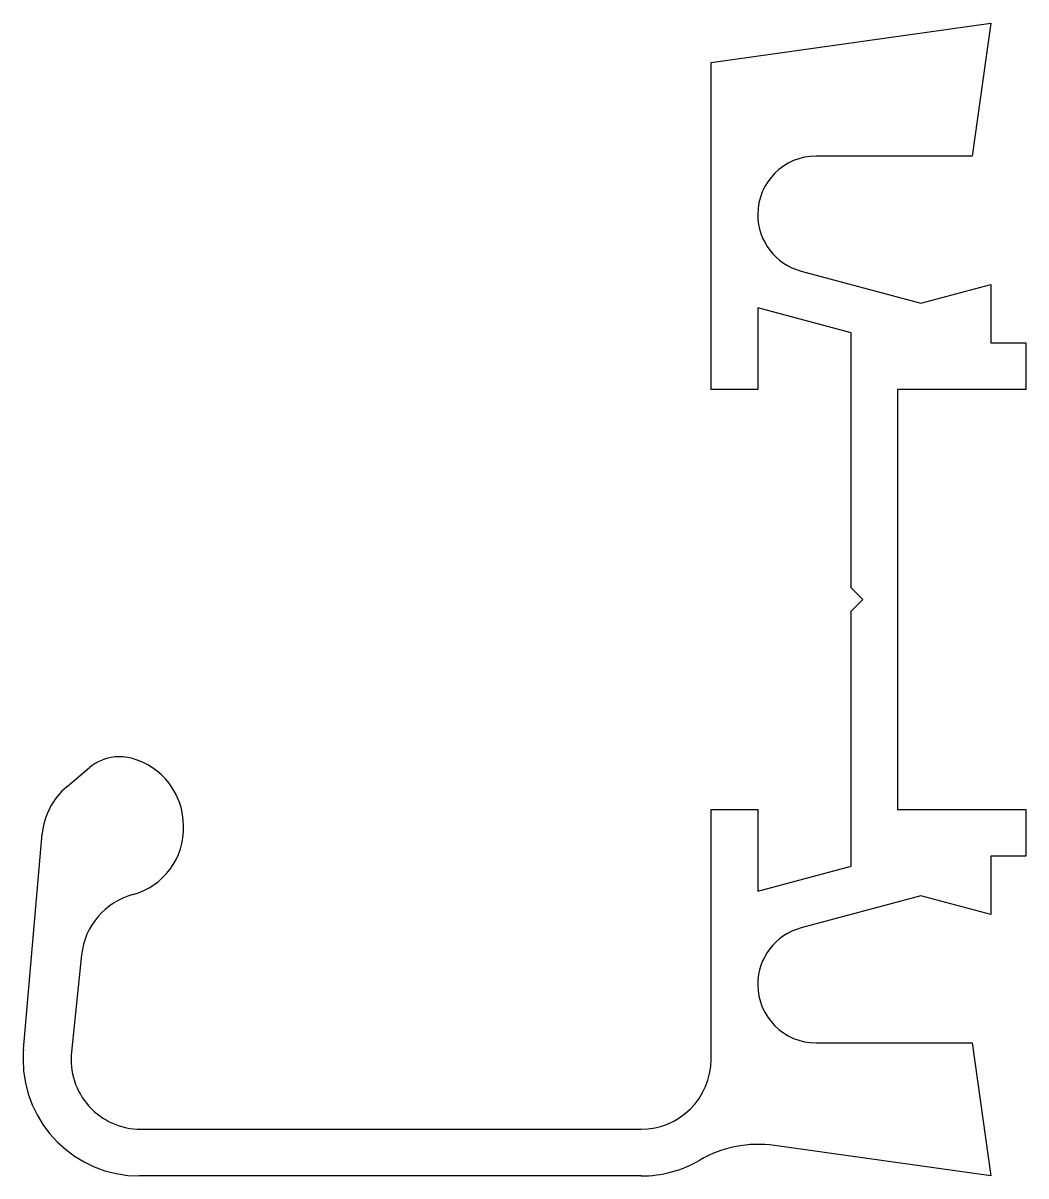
# Model space of a CAD drawing. Extents: x 1575.9 to 1597.4, y 225.8 to 250.5.
import ezdxf

# ---------------------------------------------------------------- set-up
doc = ezdxf.new("R2010")
doc.units = 0
doc.header["$LTSCALE"] = 15
doc.layers.get('0').update_dxf_attribs({"linetype": 'CONTINUOUS'})

msp = doc.modelspace()

# ---------------------------------------------------------------- linework, layer by layer
for p, q in [((1590.625, 249.687), (1596.625, 250.53)), ((1596.625, 250.53), (1596.225, 247.68)), ((1590.625, 242.68), (1590.625, 249.687)), ((1596.225, 247.68), (1592.878, 247.68)), ((1591.625, 246.428), (1591.625, 246.427)), ((1592.554, 245.217), (1595.124, 244.528)), ((1595.124, 244.528), (1596.625, 244.93)), ((1596.625, 244.93), (1596.625, 243.68)), ((1591.625, 244.43), (1591.625, 242.68)), ((1593.625, 243.895), (1591.625, 244.43)), ((1593.625, 238.43), (1593.625, 243.895)), ((1596.625, 243.68), (1597.375, 243.68)), ((1597.375, 243.68), (1597.375, 242.68)), ((1591.625, 242.68), (1590.625, 242.68)), ((1594.625, 242.68), (1594.625, 233.68)), ((1597.375, 242.68), (1594.625, 242.68)), ((1593.875, 238.18), (1593.625, 238.43)), ((1593.625, 237.93), (1593.875, 238.18)), ((1593.625, 232.466), (1593.625, 237.93)), ((1576.818, 234.175), (1577.3, 234.579)), ((1590.625, 228.33), (1590.625, 233.68)), ((1590.625, 233.68), (1591.625, 233.68)), ((1591.625, 233.68), (1591.625, 231.93)), ((1594.625, 233.68), (1597.375, 233.68)), ((1597.375, 233.68), (1597.375, 232.68)), ((1575.885, 228.548), (1576.288, 233.157)), ((1596.625, 232.68), (1596.625, 231.43)), ((1597.375, 232.68), (1596.625, 232.68)), ((1591.625, 231.93), (1593.625, 232.466)), ((1595.124, 231.833), (1592.554, 231.144)), ((1596.625, 231.43), (1595.124, 231.833)), ((1577.131, 230.569), (1576.913, 228.487)), ((1591.625, 229.934), (1591.625, 229.933)), ((1592.878, 228.68), (1596.225, 228.68)), ((1596.225, 228.68), (1596.625, 225.83)), ((1578.404, 226.83), (1589.125, 226.83)), ((1596.625, 225.83), (1591.985, 226.483)), ((1589.125, 225.83), (1578.375, 225.83))]:
    msp.add_line(p, q)
for centre, radius, start, end in [((1592.878, 246.428), 1.253, 90, 180), ((1592.878, 246.427), 1.253, 180, 255), ((1577.943, 233.813), 1, 95.6743, 130), ((1577.943, 233.813), 1, 74.9874, 95.6743), ((1577.812, 233.327), 1.504, 360, 74.9874), ((1577.782, 233.026), 1.5, 130, 175), ((1577.844, 233.281), 1.473, 285.1946, 1.7883), ((1578.623, 230.412), 1.5, 105.1946, 174), ((1592.878, 229.934), 1.253, 105, 180), ((1592.878, 229.933), 1.253, 180, 270), ((1578.375, 228.33), 2.5, 175, 180), ((1578.404, 228.33), 1.5, 174, 270), ((1578.375, 228.33), 2.5, 180, 270), ((1589.125, 228.33), 1.5, 270, 0), ((1591.637, 224.007), 2.5, 82, 120.152), ((1589.125, 228.33), 2.5, 270, 300.152)]:
    msp.add_arc(centre, radius, start, end)

doc.saveas('drawing.dxf')
